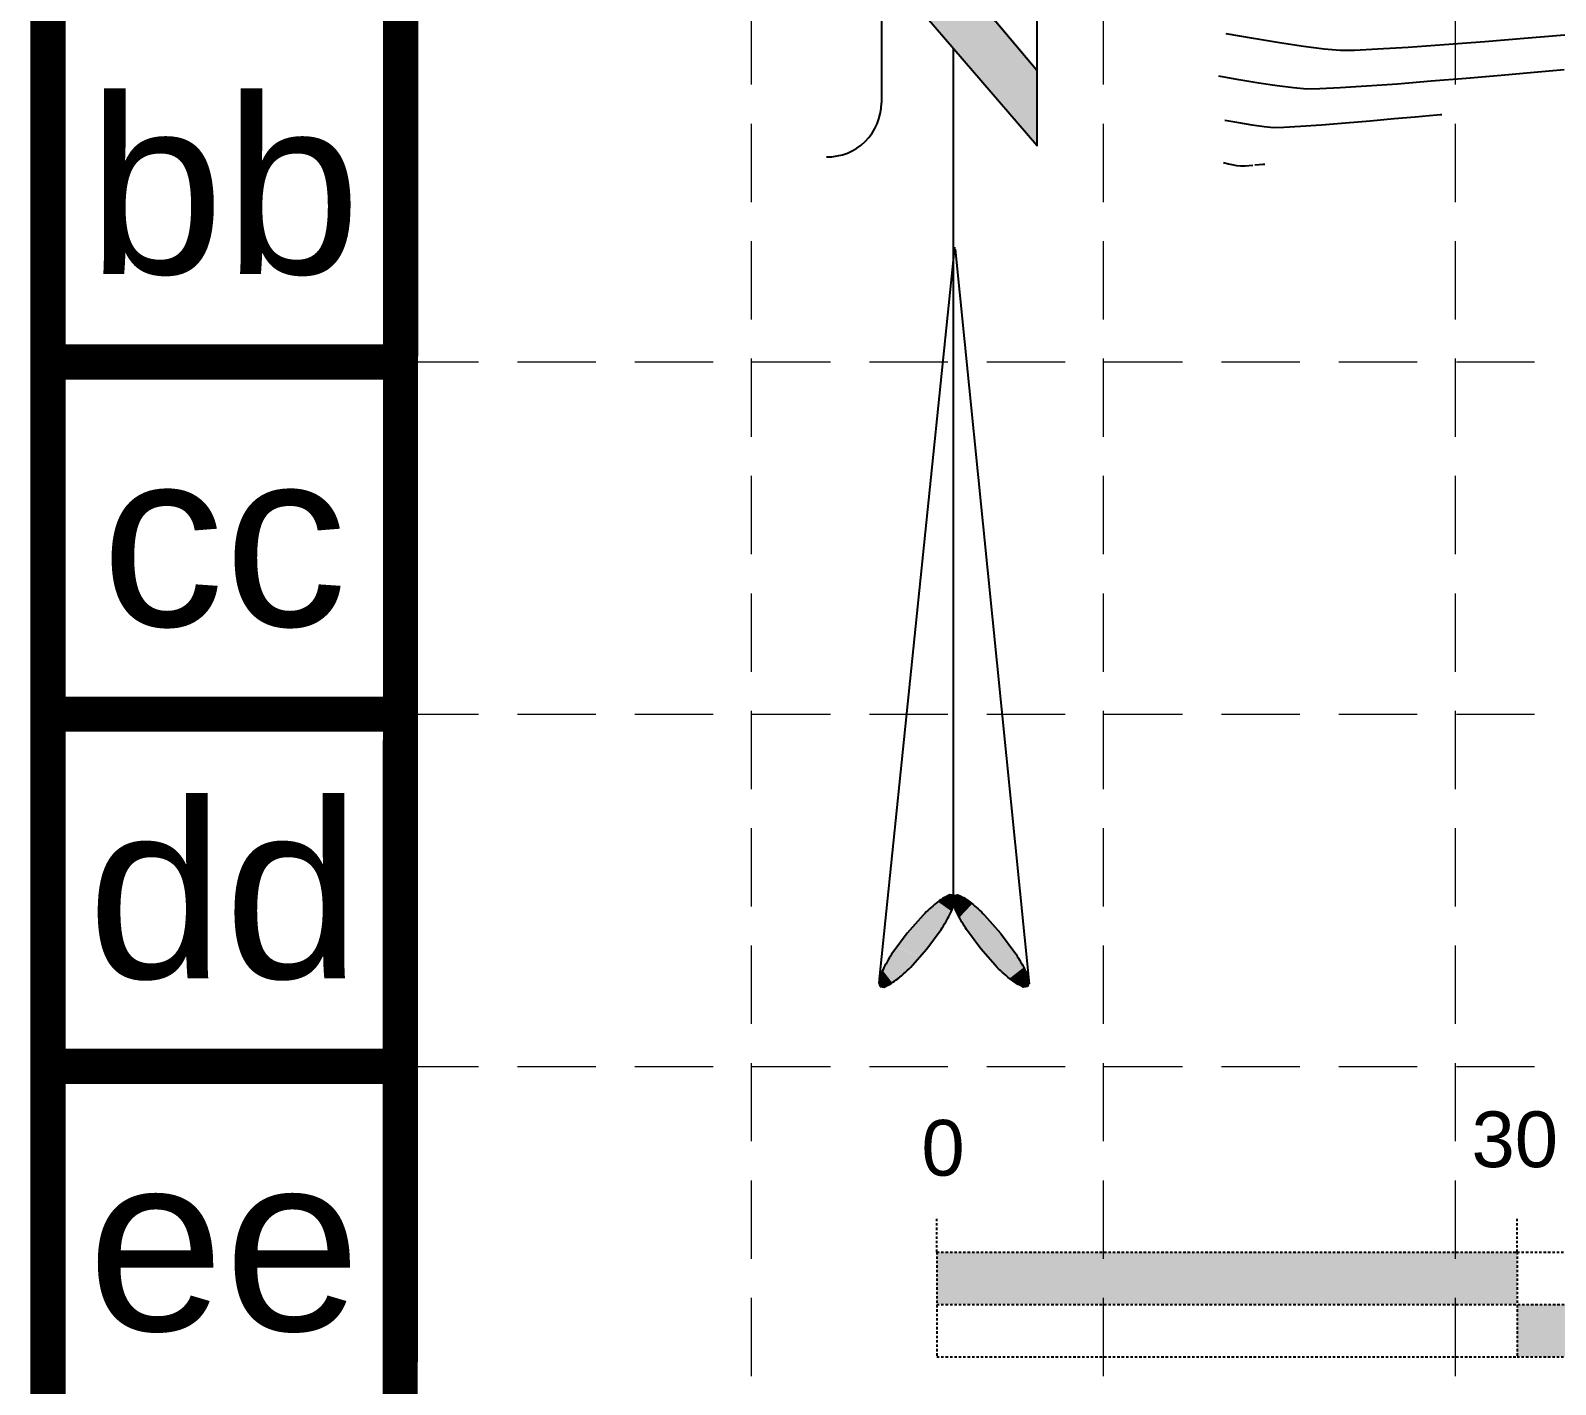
# Model space of a CAD drawing. Header units: inches. Extents: x 2547543 to 2548696, y 7125653 to 7126375.
# Drawn here: x 2547542.7 to 2547620.7, y 7125800.1 to 7125869.3 of the extents above; entities that cross this region are included whole.
import ezdxf
from ezdxf.enums import TextEntityAlignment as Align

# ---------------------------------------------------------------- set-up
doc = ezdxf.new("R2010")
doc.units = ezdxf.units.IN
doc.header["$MEASUREMENT"] = 0
doc.linetypes.add('HIDDEN', pattern=[0.375, 0.25, -0.125])
doc.linetypes.add('HIDDEN2', pattern=[0.1875, 0.125, -0.0625])
for name, color, linetype in [('BASE', 7, 'Continuous'), ('C-GRAD-WALL-SIDE', 2, 'HIDDEN2'), ('GRID', 254, 'HIDDEN'), ('NARROW', 7, 'Continuous'), ('V-TOPO-MAJR-E', 6, 'Continuous'), ('V-TOPO-MINR-E', 14, 'Continuous')]:
    doc.layers.add(name, color=color, linetype=linetype)
doc.styles.get("Standard").update_dxf_attribs({"font": 'ARIAL.TTF'})

# ---------------------------------------------------------------- blocks, each defined once
blk = doc.blocks.new('North Arrow')
at = {"layer": 'NARROW'}
for p, q in [((32.43254981860446, 3.058265073213988), (32.43254981860446, 4.631385762768332)), ((28.76667448424996, -2.091662794246076), (34.01874137947743, 2.319861484284047)), ((36.17825519122562, 2.333068732823449), (30.46489879658111, 2.333068732823449)), ((36.15693846157228, 2.319861484284047), (31.03953994826952, -2.091662794246076)), ((0, 0), (22.36344290151465, 2.002084736559482)), ((39.10239171702415, 0.006637234364461619), (59.96415737125062, 2.108618273159664)), ((0, 0), (22.3340256442134, -2.022002755547874)), ((21.65859055236069, -0.04755806894536363), (21.65587945617517, -0.04755806894536363)), ((31.2002493849468, -0.04755806894536363), (21.65859055236069, -0.04755806894536363)), ((57.4539157862273, -0.04755806894536363), (33.41071549255503, -0.04755806894536363)), ((59.8310793026576, -2.141789640390925), (39.04486644576536, -0.007715046158409677)), ((57.69334596529006, -0.02703537367779063), (57.76929195033517, -0.01344045038422337)), ((57.76514189648879, -0.05039075473177945), (57.69334596529006, -0.02703537367779063)), ((28.76667448424996, -2.091662794246076), (34.95439482978327, -2.091662794246076)), ((32.43254981860446, -4.261561808689294), (32.43254981860446, -2.800806882678444))]:
    blk.add_line(p, q, dxfattribs=at)
blk.add_lwpolyline([(22.36469003275943, -2.029144276148145), (22.58571216360451, -1.926685835660464, 0.09157658552841703), (22.86600292222374, -1.437143250313966, 0.04830551554414139), (23.03449076013294, -0.7510674610057322), (23.07365352004581, -0.007926344824227272), (23.0138871940153, 0.8191116749912908, 0.04830551554426889), (22.86600292222374, 1.421290560665511, 0.0915765855283463), (22.58571216360451, 1.91083314601201), (22.36469003275943, 2.01329158649969), (22.14366790191434, 1.91083314601201, 0.09157658552851158), (21.86337714329511, 1.421290560665511, 0.04830551554418233), (21.71549287155813, 0.8191116749912908), (21.65572654552761, -0.007926344824227272), (21.71549287155813, -0.8349643646397453, 0.04830551554422624), (21.86337714329511, -1.437143250313966, 0.09157658552816902), (22.14366790191434, -1.926685835660464)], format="xyb", close=True, dxfattribs=at)
for points in [[(57.45558378554506, -0.03134526075882604), (57.43996657389744, 0.0836624617477355, -0.06681784727068599), (57.67471216397553, 0.4712181194372533, -0.03073031192727785), (58.00862399094058, 0.8372912985578296), (58.52165351551321, 1.292257312707079), (59.07299621394941, 1.699951556056476, -0.03073031192742202), (59.50028108291463, 1.950818694931513, -0.06681784727061153), (59.92804734067704, 2.100220530974184), (60.03732810972451, 2.061125939999329)], [(60.03732810972451, 2.061125939999329), (60.05294532137214, 1.946118217492767, -0.06681784727066456), (59.81819973129404, 1.558562559803249, -0.03073031192683177), (59.43379851860755, 1.137137013811298), (58.97125837981093, 0.7375233665334235), (58.41991568137473, 0.3298291232385964, -0.03073031192764033), (57.99263081235495, 0.07896198436355917, -0.03669233332525137), (57.76236303227506, -0.01733721801429056)], [(57.45558378554506, -0.03527464659782709), (57.43996657389744, -0.150282369049819, 0.06681784727068599), (57.67471216397553, -0.5378380267393368, 0.03073031192727785), (58.00862399094058, -0.903911205859913), (58.52165351551321, -1.358877220063732), (59.07299621394941, -1.766571463358559, 0.03073031192742202), (59.50028108291463, -2.017438602233597, 0.06681784727061153), (59.92804734067704, -2.166840438276267), (60.03732810972451, -2.127745847301412)], [(60.03732810972451, -2.127745847301412), (60.05294532137214, -2.012738124794851, 0.06681784727066456), (59.81819973129404, -1.625182467105333, 0.03073031192683177), (59.43379851860755, -1.203756921113381), (58.97125837981093, -0.804143273835507), (58.41991568137473, -0.3964490305406798, 0.03073031192764033), (57.99263081235495, -0.1455818916656426, 0.03669233332525137), (57.76236303227506, -0.04928268934236257)]]:
    blk.add_lwpolyline(points, format="xyb", dxfattribs=at)
for centre, start, end in [((30.46491631666868, 3.862994872579293), 178.8769027564139, 270), ((34.95439482978327, -3.621588933947351), 358.8769027564139, 90)]:
    blk.add_arc(centre, 1.529926139739004, start, end, dxfattribs=at)
for points in [[(31.04573626156707, -2.092600781761575), (36.15173163068903, 2.358604768796795), (28.74698772917327, -2.064361571265181), (34.01267678058502, 2.358604768796795)], [(23.01902749208239, 0.7489697719211108), (21.85494459723486, 1.41965102062386), (22.86773874044229, 1.437300527177285), (22.14491470462235, 1.910307302568981)], [(22.86773874044229, 1.437300527177285), (22.14491470462235, 1.910307302568981), (22.58617356370451, 1.910307302568981), (22.35503797086494, 2.002084736559482)], [(59.44663154890804, 1.149516487475921), (59.00303798687673, 1.64907741756906), (59.61749721722299, 1.335816834307479), (59.27576588053853, 1.822957741314895)], [(59.61749721722299, 1.335816834307479), (59.27576588053853, 1.822957741314895), (59.80972109409777, 1.551097235151246), (59.4926338442383, 1.954057985367399)], [(59.80972109409777, 1.551097235151246), (59.4926338442383, 1.954057985367399), (59.93129858887187, 1.730497569169529), (59.69471535579942, 2.039618144699489)], [(59.93129858887187, 1.730497569169529), (59.69471535579942, 2.039618144699489), (60.05287608364597, 1.941637962281675), (59.93129858887187, 2.103098262887215)], [(60.05287608364597, 1.941637962281675), (59.93129858887187, 2.103098262887215), (60.03644669248388, 2.064458190925507)], [(23.06525461068304, -0.04525802260104683), (21.71626324154204, 0.8195677980802429), (23.01902749208239, 0.7489697719211108), (21.85494459723486, 1.41965102062386)], [(58.51837094691291, 1.297176762400341), (59.04904028220699, 0.8114158579883224), (58.69580837170361, 1.422756996180397), (59.26097942850902, 0.9949561996836565)], [(59.26426530671961, 0.9963362022790534), (58.69416543257103, 1.419996991044172), (59.44663154890804, 1.149516487475921), (59.00303798687673, 1.64907741756906)], [(58.02877508955135, 0.8569559427633067), (58.51837094691291, 0.405695102581376), (58.26042950528063, 1.069476338470849), (58.73031009321494, 0.5657754006460891)], [(58.26042950528063, 1.069476338470849), (58.73031009321494, 0.5657754006460891), (58.51837094691291, 1.297176762400341), (59.04904028220699, 0.8114158579883224)], [(23.02743242273209, -0.7618279882990464), (21.67003612299595, -0.04525802260104683), (23.06525461068304, -0.04525802260104683), (21.71626324154204, 0.8195677980802429)], [(57.59996797960412, 0.3891350717640307), (57.940056377156, 0.06345446541672572), (57.68211493557828, 0.4981552747267415), (58.06984856753843, 0.1324545938769006)], [(57.68211493557828, 0.4981552747267415), (58.06984856753843, 0.1324545938769006), (57.83819415180915, 0.663755583063903), (58.29493122679196, 0.2580348277115263)], [(57.83819415180915, 0.663755583063903), (58.29493122679196, 0.2580348277115263), (58.02877508955135, 0.8569559427633067), (58.51837094691291, 0.405695102581376)], [(57.44388876337325, 0.08001449623407098), (57.69525844847522, -0.01106567331589758), (57.49810575425727, 0.2124947428819723), (57.77083364797363, -0.01106567331589758)], [(57.450460519849, -0.04004572727353661), (57.68868669199946, -0.016585683588346), (57.44388876337325, 0.08001449623407098), (57.69525844847522, -0.01106567331589758)], [(57.49810575425727, 0.2124947428819723), (57.77083364797363, -0.01106567331589758), (57.59996797960412, 0.3891350717640307), (57.940056377156, 0.06345446541672572)], [(22.86773874044229, -1.439569039612252), (21.72466817219174, -0.8747848301754857), (23.02743242273209, -0.7618279882990464), (21.67003612299595, -0.04525802260104683)], [(57.4373170068975, -0.1421659174229717), (57.68868669199946, -0.02210569386079442), (57.450460519849, -0.04004572727353661), (57.68868669199946, -0.016585683588346)], [(57.45703227632475, -0.1932260124704044), (57.69525844847522, -0.02762570418781252), (57.4373170068975, -0.1421659174229717), (57.68868669199946, -0.02210569386079442)], [(57.52603571929285, -0.3257062591183058), (57.76426189149788, -0.05108574781843345), (57.45703227632475, -0.1932260124704044), (57.69525844847522, -0.02762570418781252)], [(57.63446970111545, -0.4802665469105705), (57.90062583830149, -0.1021458429204358), (57.52603571929285, -0.3257062591183058), (57.76426189149788, -0.05108574781843345)], [(57.78397716092513, -0.6624268860650773), (58.09120677609826, -0.2001260253382497), (57.63446970111545, -0.4802665469105705), (57.90062583830149, -0.1021458429204358)], [(57.97455809866733, -0.8735672791772231), (58.33600470472447, -0.3477863002626691), (57.78397716092513, -0.6624268860650773), (58.09120677609826, -0.2001260253382497)], [(58.24071423585337, -1.113687726247008), (58.61366141578401, -0.5423666625029), (57.97455809866733, -0.8735672791772231), (58.33600470472447, -0.3477863002626691)], [(58.61366141578401, -1.433848322321865), (58.92746278743289, -0.771447089027788), (58.24071423585337, -1.113687726247008), (58.61366141578401, -0.5423666625029)], [(58.91431927448139, -1.64498871543401), (59.20019068109468, -1.004667523229728), (58.61366141578401, -1.433848322321865), (58.92746278743289, -0.771447089027788)], [(22.5777686330548, -1.930225321557373), (21.86334952788457, -1.446628842222708), (22.86773874044229, -1.439569039612252), (21.72466817219174, -0.8747848301754857)], [(59.11804372517508, -1.794028992899257), (59.56985198281473, -1.35518817585762), (58.91760515269198, -1.651888728247286), (59.20019068109468, -1.011567536097573)], [(59.53699320043597, -1.324828119304584), (59.41377276652929, -1.18406785724801), (59.20840537670301, -1.014327541233797)], [(22.36344290151465, -2.014942952937417), (22.14491470462235, -1.930225321557373), (22.5777686330548, -1.930225321557373), (21.86334952788457, -1.446628842222708)], [(59.34805520177179, -1.927889242142555), (59.81300697236293, -1.62152867174882), (59.11804372517508, -1.794028992899257), (59.56985198281473, -1.35518817585762)], [(59.58299549571166, -2.052089473381784), (59.92801271066128, -1.787128980031412), (59.34805520177179, -1.927889242142555), (59.81300697236293, -1.62152867174882)], [(59.78343406819477, -2.12522960951901), (60.04630432717022, -2.007929391147627), (59.58299549571166, -2.052089473381784), (59.92801271066128, -1.787128980031412)], [(59.92308389326354, -2.166629686616943), (60.03808963156189, -2.132129622386856), (59.78343406819477, -2.12522960951901), (60.04630432717022, -2.007929391147627)]]:
    blk.add_solid(points, dxfattribs=at)
blk = doc.blocks.new('A$C5A946EE2')
h = blk.add_hatch(color=7)
h.paths.add_polyline_path([(0.831368600949645, 5.346439029090107), (0.8313686009496453, 2.673220425844193), (30.50285052182153, 2.673220425844193), (30.50285052182153, 5.346439029090106)])
h.paths.add_polyline_path([(60.17433244269342, 2.673220425844193), (30.50285052182153, 2.673220425844193), (30.50285052182153, 1.823529601097107e-06), (60.17433244269341, 1.823529601097107e-06)])
h.paths.add_polyline_path([(60.17433244269341, 2.673220425844193), (89.8458143635653, 2.673220425844193), (89.84581436356531, 5.346439029090106), (60.17433244269342, 5.346439029090106)])
at = {"color": 7}
for p, q in [((0.831368600949645, 5.346439029090106), (0.831368600949645, 7.126727940514684)), ((30.50285052182153, 5.346439029090106), (30.50285052182153, 7.126727940514684)), ((0.831368600949645, 5.346439029090106), (30.50285052182153, 5.346439029090106)), ((0.831368600949645, 5.346439029090106), (0.831368600949645, 1.823529601097107e-06)), ((30.50285052182153, 5.346439029090106), (89.8458143635653, 5.346439029090106)), ((30.50285052182153, 5.346439029090106), (30.50285052182153, 1.823529601097107e-06)), ((0.831368600949645, 2.673220425844193), (89.8458143635653, 2.673220425844193)), ((0.831368600949645, 1.823529601097107e-06), (30.50285052182153, 1.823529601097107e-06)), ((30.50285052182153, 1.823529601097107e-06), (89.8458143635653, 1.823529601097107e-06))]:
    blk.add_line(p, q, dxfattribs=at)
for s, height, width, p in [('30', 2.848462257534266, 1.00000000272793, (28.16845552809536, 9.68397741112858)), ('0', 2.848462256602943, 1.000000003054887, (0.04426426906138659, 9.249746959656477))]:
    blk.add_text(s, height=height, dxfattribs=dict(at, width=width)).set_placement(p)

msp = doc.modelspace()

# ---------------------------------------------------------------- linework, layer by layer
at = {"layer": 'BASE', "const_width": 1.799999999973807}
for points in [[(2547543.583313602, 7125654.376313475), (2548695.583313586, 7125654.376313475), (2548695.583313586, 7126374.376313465), (2547543.583313602, 7126374.376313465)], [(2547561.543997881, 7125672.371599755), (2548677.633600889, 7125672.340385177), (2548677.610338688, 7126356.384924904), (2547561.770809304, 7126356.405646428)]]:
    msp.add_lwpolyline(points, close=True, dxfattribs=at)
for points in [[(2547561.583313602, 7125852.376313472), (2547543.583313602, 7125852.376313472)], [(2547561.583313602, 7125834.376313472), (2547543.583313602, 7125834.376313472)], [(2547561.583313602, 7125816.376313472), (2547543.583313602, 7125816.376313472)]]:
    msp.add_lwpolyline(points, dxfattribs=at)
at = {"layer": 'GRID', "color": 252, "linetype": 'HIDDEN', "lineweight": 0, "ltscale": 16}
for p, q in [((2547579.523132143, 7126356.547205457), (2547579.523132143, 7125726.296813901)), ((2547597.523132143, 7126356.547205457), (2547597.523132143, 7125726.296813901)), ((2547615.523132142, 7126356.547205457), (2547615.523132142, 7125726.296813901)), ((2547561.583313602, 7125852.376313472), (2548677.583313586, 7125852.376313472)), ((2547561.583313602, 7125834.376313472), (2548677.583313586, 7125834.376313472)), ((2547561.583313602, 7125816.376313472), (2548677.583313586, 7125816.376313472))]:
    msp.add_line(p, q, dxfattribs=at)
at = {"layer": 'V-TOPO-MAJR-E', "color": 35, "extrusion": (-0.1801085187200044, -0.983646746288771, 0), "elevation": -7468180.957767097}
msp.add_lwpolyline([(1222513.533851021, 580), (1222512.486709564, 580)], dxfattribs=at)
at = {"layer": 'V-TOPO-MAJR-E', "color": 35, "extrusion": (0.08550152495691811, -0.9963380396381749, 0), "elevation": -6881947.1624818}
msp.add_lwpolyline([(3147561.087524917, 580.0000000000005), (3147559.298906076, 580.0000000000005)], dxfattribs=at)
at = {"layer": 'V-TOPO-MAJR-E', "color": 35, "extrusion": (0.0872866559462971, -0.9961832360031526, 0), "elevation": -6876296.220762159}
msp.add_lwpolyline([(3159889.013890158, 580), (3159887.313057913, 580)], dxfattribs=at)
at = {"layer": 'V-TOPO-MAJR-E', "color": 35, "elevation": 580}
for points in [[(2547621.089049297, 7125867.301758698), (2547619.560861418, 7125867.166099009)], [(2547605.4787895, 7125866.626095683), (2547604.469702919, 7125866.798106298)], [(2547606.423048875, 7125866.48169222), (2547605.4787895, 7125866.626095683)], [(2547608.603029927, 7125866.32458673), (2547607.941500014, 7125866.319781437)]]:
    msp.add_lwpolyline(points, dxfattribs=at)
at = {"layer": 'V-TOPO-MAJR-E', "color": 35, "extrusion": (-0.1255961159377406, -0.9920814561624232, 0), "elevation": -7389409.467249203}
msp.add_lwpolyline([(1632452.779320301, 580.0000000000009), (1632451.937115595, 580.0000000000009)], dxfattribs=at)
at = {"layer": 'V-TOPO-MAJR-E', "color": 35, "extrusion": (-0.08192005789530801, -0.9966389035726176, 0), "elevation": -7310615.786014245}
msp.add_lwpolyline([(1955293.804078747, 580), (1955293.118860194, 580)], dxfattribs=at)
at = {"layer": 'V-TOPO-MAJR-E', "color": 35, "extrusion": (0.04812658152483757, -0.9988412447184655, 0), "elevation": -6995001.496220513}
msp.add_lwpolyline([(2887601.180269844, 580.0000000000009), (2887600.134711203, 580.0000000000009)], dxfattribs=at)
at = {"layer": 'V-TOPO-MAJR-E', "color": 35, "extrusion": (0.06474106885849182, -0.9979020964017764, 0), "elevation": -6945982.022592126}
msp.add_lwpolyline([(3003602.565160597, 580.0000000000009), (3003601.213585114, 580.0000000000009)], dxfattribs=at)
at = {"layer": 'V-TOPO-MAJR-E', "color": 35, "extrusion": (0.07368905273151509, -0.997281265996475, 0), "elevation": -6918762.085920151}
msp.add_lwpolyline([(3065784.647981812, 580), (3065783.068980273, 580)], dxfattribs=at)
at = {"layer": 'V-TOPO-MAJR-E', "color": 35, "extrusion": (0.07922585826617666, -0.9968566914968208, 0), "elevation": -6901630.989300549}
msp.add_lwpolyline([(3104159.261845475, 580), (3104157.534161798, 580)], dxfattribs=at)
at = {"layer": 'V-TOPO-MAJR-E', "color": 35, "extrusion": (0.08292815183930527, -0.9965555286247311, 0), "elevation": -6890052.926790265}
msp.add_lwpolyline([(3129775.863117087, 580), (3129774.065552281, 580)], dxfattribs=at)
at = {"layer": 'V-TOPO-MINR-E', "color": 35, "extrusion": (-0.1742529928993011, -0.9847009162510392, 0), "elevation": -7460777.468467502}
msp.add_lwpolyline([(1266925.19994704, 579.0000000000005), (1266923.782307616, 579.0000000000005)], dxfattribs=at)
at = {"layer": 'V-TOPO-MINR-E', "color": 35}
for points, elevation in [([(2547606.547075573, 7125868.678981935), (2547605.208445513, 7125868.901274739)], 579), ([(2547617.038820963, 7125868.739247218), (2547614.966512281, 7125868.58113295)], 579), ([(2547621.535448372, 7125869.10469461), (2547619.253961437, 7125868.91634579)], 579), ([(2547609.635302106, 7125868.293200138), (2547608.818877768, 7125868.361676037)], 579), ([(2547610.371430303, 7125868.298036585), (2547609.635302106, 7125868.293200138)], 579), ([(2547611.556331618, 7125868.352793574), (2547610.371430303, 7125868.298036585)], 579), ([(2547613.113520721, 7125868.44973705), (2547611.556331618, 7125868.352793574)], 579), ([(2547611.182892877, 7125864.687571663), (2547609.913065122, 7125864.579996506)], 581), ([(2547612.405446391, 7125864.794429443), (2547611.182892877, 7125864.687571663)], 581), ([(2547614.582199393, 7125864.98697209), (2547614.185796501, 7125864.952432686)], 581), ([(2547614.774123597, 7125865.003060196), (2547614.582199393, 7125864.98697209)], 581), ([(2547614.846118359, 7125865.008778191), (2547614.774123597, 7125865.003060196)], 581), ([(2547606.247697922, 7125864.346362736), (2547605.758244663, 7125864.390441925)], 581), ([(2547606.763279525, 7125864.354887086), (2547606.247697922, 7125864.346362736)], 581), ([(2547608.690297437, 7125864.481896004), (2547607.608924134, 7125864.403462186)], 581), ([(2547604.123612914, 7125862.440201717), (2547603.932687719, 7125862.47970364)], 582), ([(2547604.361540038, 7125862.39686943), (2547604.123612914, 7125862.440201717)], 582), ([(2547604.55389583, 7125862.372944036), (2547604.361540038, 7125862.39686943)], 582), ([(2547605.495900284, 7125862.442271598), (2547605.280522715, 7125862.423523157)], 582), ([(2547605.773016762, 7125862.466741857), (2547605.687090939, 7125862.459259786)], 582), ([(2547605.799782589, 7125862.468926158), (2547605.773016762, 7125862.466741857)], 582)]:
    msp.add_lwpolyline(points, dxfattribs=dict(at, elevation=elevation))
at = {"layer": 'V-TOPO-MINR-E', "color": 35, "extrusion": (-0.1490116281359752, -0.9888354436812357, 0), "elevation": -7425934.516224928}
msp.add_lwpolyline([(1457327.593307519, 579.0000000000009), (1457326.356564448, 579.0000000000009)], dxfattribs=at)
at = {"layer": 'V-TOPO-MINR-E', "color": 35, "extrusion": (-0.1258118400668684, -0.9920541219605858, 0), "elevation": -7389766.434022836}
msp.add_lwpolyline([(1630847.219254087, 579.0000000000009), (1630846.161986356, 579.0000000000009)], dxfattribs=at)
at = {"layer": 'V-TOPO-MINR-E', "color": 35, "extrusion": (0.07073253784907169, -0.9974953173270688, 0), "elevation": -6927821.269524508}
msp.add_lwpolyline([(3045264.768570854, 579), (3045262.910926485, 579)], dxfattribs=at)
at = {"layer": 'V-TOPO-MINR-E', "color": 35, "extrusion": (0.07969484473608131, -0.9968193074587249, 0), "elevation": -6900171.597342359}
msp.add_lwpolyline([(3107411.077300198, 579.0000000000009), (3107408.855091563, 579.0000000000009)], dxfattribs=at)
at = {"layer": 'V-TOPO-MINR-E', "color": 35, "extrusion": (-0.1800334772317046, -0.9836604836404995, 0), "elevation": -7468085.497898989}
msp.add_lwpolyline([(1223083.650021159, 581), (1223082.925131599, 581)], dxfattribs=at)
at = {"layer": 'V-TOPO-MINR-E', "color": 35, "extrusion": (0.08841578900024423, -0.9960836552496303, 0), "elevation": -6872708.290355583}
msp.add_lwpolyline([(3167675.120279844, 581), (3167674.035084886, 581)], dxfattribs=at)
at = {"layer": 'V-TOPO-MINR-E', "color": 35, "extrusion": (0.08837803649605497, -0.9960870055698458, 0), "elevation": -6872828.343073593}
msp.add_lwpolyline([(3167415.338509352, 581), (3167414.636356681, 581)], dxfattribs=at)
at = {"layer": 'V-TOPO-MINR-E', "color": 35, "extrusion": (-0.1637285368661586, -0.9865054314172157, 0), "elevation": -7446819.67180584}
msp.add_lwpolyline([(1346518.947077629, 581.0000000000005), (1346518.248849191, 581.0000000000005)], dxfattribs=at)
at = {"layer": 'V-TOPO-MINR-E', "color": 35, "extrusion": (-0.1378775867116506, -0.9904492773901, 0), "elevation": -7409064.970132529}
msp.add_lwpolyline([(1540777.296939665, 581), (1540776.676740824, 581)], dxfattribs=at)
at = {"layer": 'V-TOPO-MINR-E', "color": 35, "extrusion": (0.05734697462295694, -0.9983543080998819, 0), "elevation": -6968039.837233841}
msp.add_lwpolyline([(2952061.796829426, 581), (2952060.949790853, 581)], dxfattribs=at)
at = {"layer": 'V-TOPO-MINR-E', "color": 35, "extrusion": (0.07997128464043138, -0.9967971677492664, 0), "elevation": -6899305.993594818}
msp.add_lwpolyline([(3109314.890509337, 581), (3109313.663812749, 581)], dxfattribs=at)
at = {"layer": 'V-TOPO-MINR-E', "color": 35, "extrusion": (-0.2480932421348827, -0.9687361576853641, 0), "elevation": -7535123.958118482}
msp.add_lwpolyline([(700077.7194590329, 582.0000000000009), (700077.4615355802, 582.0000000000009)], dxfattribs=at)
at = {"layer": 'V-TOPO-MINR-E', "color": 35, "extrusion": (0.04601422339907359, -0.9989407846539153, 0), "elevation": -7001088.505089069}
msp.add_lwpolyline([(2872797.349185708, 582.0000000000005), (2872797.115196289, 582.0000000000005)], dxfattribs=at)
at = {"layer": 'V-TOPO-MINR-E', "color": 35, "extrusion": (0.07885904519395631, -0.9968857763009249, 0), "elevation": -6902769.173114541}
msp.add_lwpolyline([(3101610.070770084, 582.0000000000009), (3101609.680194838, 582.0000000000009)], dxfattribs=at)
at = {"layer": 'V-TOPO-MINR-E', "color": 35, "extrusion": (0.08850600138125975, -0.9960756435730674, 0), "elevation": -6872419.642659778}
msp.add_lwpolyline([(3168289.567001427, 582), (3168289.375057517, 582)], dxfattribs=at)

# ---------------------------------------------------------------- block references
at = {"layer": 'BASE', "xscale": 1.799999999813735, "yscale": 1.799999999813735, "zscale": 1.799999999973807, "rotation": 270}
msp.add_blockref('North Arrow', (2547589.95179451, 7125928.527164157), dxfattribs=at)
at = {"layer": 'C-GRAD-WALL-SIDE', "color": 1}
msp.add_blockref('A$C5A946EE2', (2547588.189358145, 7125801.541050801), dxfattribs=at)

# ---------------------------------------------------------------- texts
at = {"layer": 'BASE'}
for s, p in [('bb', (2547552.583313602, 7125861.376313472)), ('cc', (2547552.583313602, 7125843.376313472)), ('dd', (2547552.583313602, 7125825.376313472)), ('ee', (2547552.583313602, 7125807.376313472))]:
    msp.add_text(s, height=8.999999999869033, dxfattribs=at).set_placement(p, align=Align.MIDDLE_CENTER)

doc.saveas('drawing.dxf')
